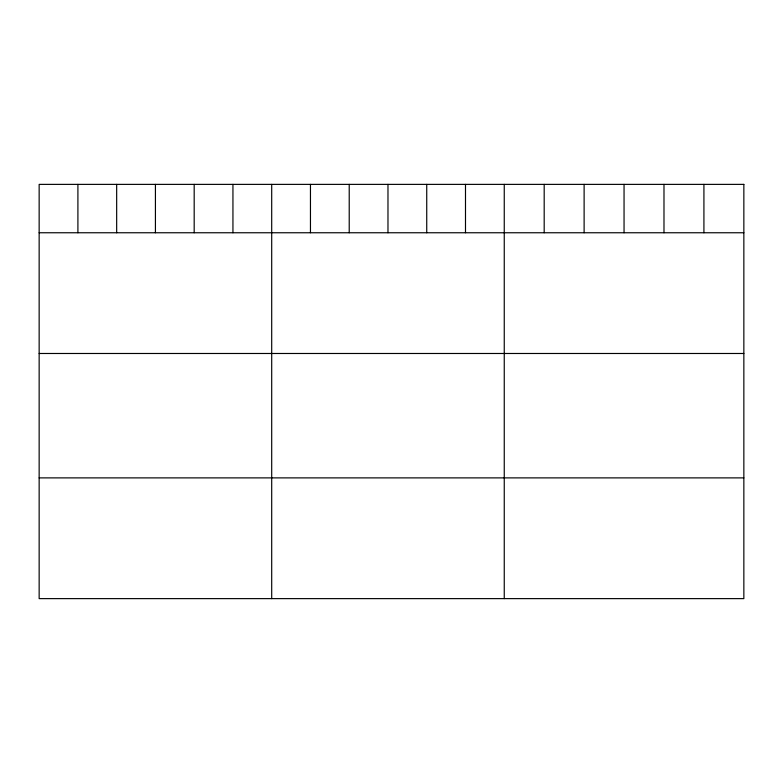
<?xml version="1.0" encoding="UTF-8"?>
<svg xmlns="http://www.w3.org/2000/svg" width="783" height="783" viewBox="0 0 783 783"><rect width="100%" height="100%" fill="white"/><g stroke="black" fill="none" stroke-linecap="round" stroke-linejoin="round"><path stroke-width="1.17" d="M39.15 232.757L743.85 232.757M39.15 353.485L743.85 353.485M39.15 477.884L743.85 477.884M703.917 184.377L703.917 232.757M663.984 184.377L663.984 232.757M624.051 184.377L624.051 232.757M584.118 184.377L584.118 232.757M544.185 184.377L544.185 232.757M504.252 184.377L504.252 598.623M465.494 184.377L465.494 232.757M426.735 184.377L426.735 232.757M387.976 184.377L387.976 232.757M349.218 184.377L349.218 232.757M310.459 184.377L310.459 232.757M271.701 184.377L271.701 598.623M232.942 184.377L232.942 232.757M194.184 184.377L194.184 232.757M155.425 184.377L155.425 232.757M116.667 184.377L116.667 232.757M77.908 184.377L77.908 232.757M743.85 184.377L39.15 184.377L39.15 598.623L743.85 598.623L743.85 184.377"/></g></svg>
